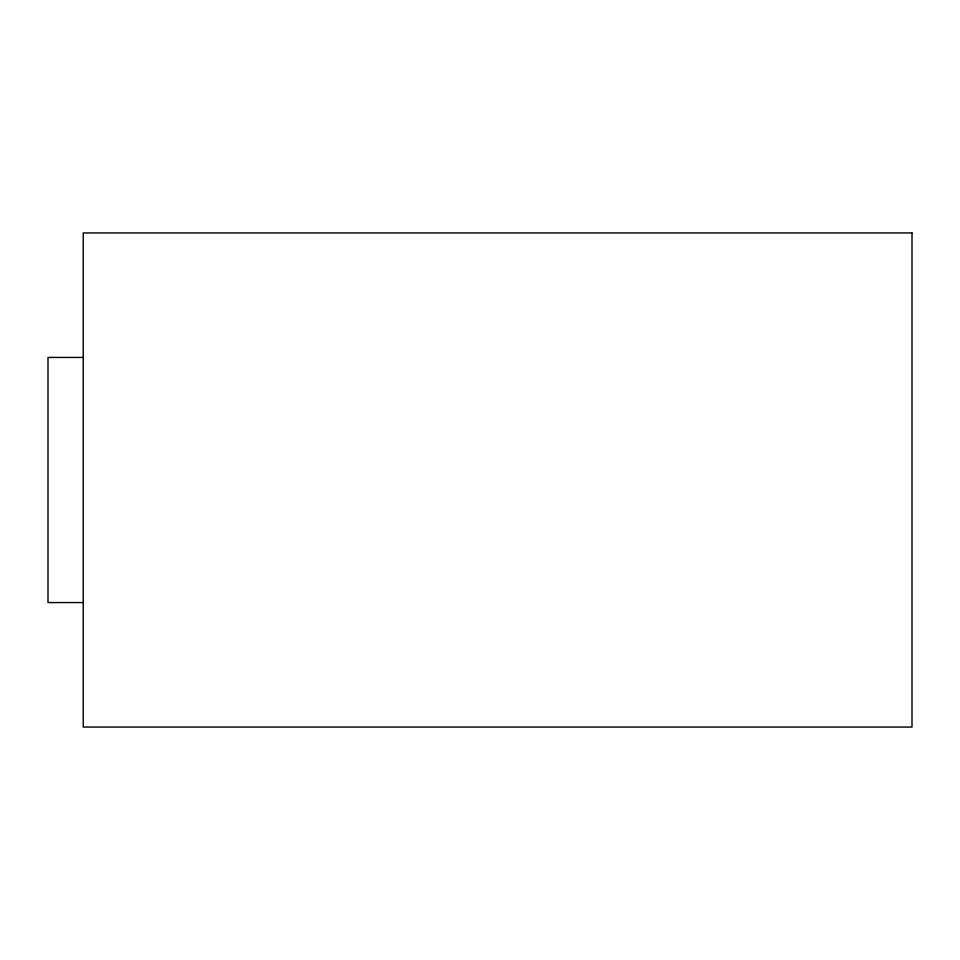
<?xml version="1.0" encoding="UTF-8"?>
<svg xmlns="http://www.w3.org/2000/svg" width="960" height="960" viewBox="0 0 960 960"><rect width="100%" height="100%" fill="white"/><g stroke="black" fill="none" stroke-linecap="round" stroke-linejoin="round"><path stroke-width="1.44" d="M83.244 357.432L48 357.432L48 602.568L83.244 602.568M912 232.944L83.244 232.944L83.244 727.056L912 727.056L912 232.944"/></g></svg>
